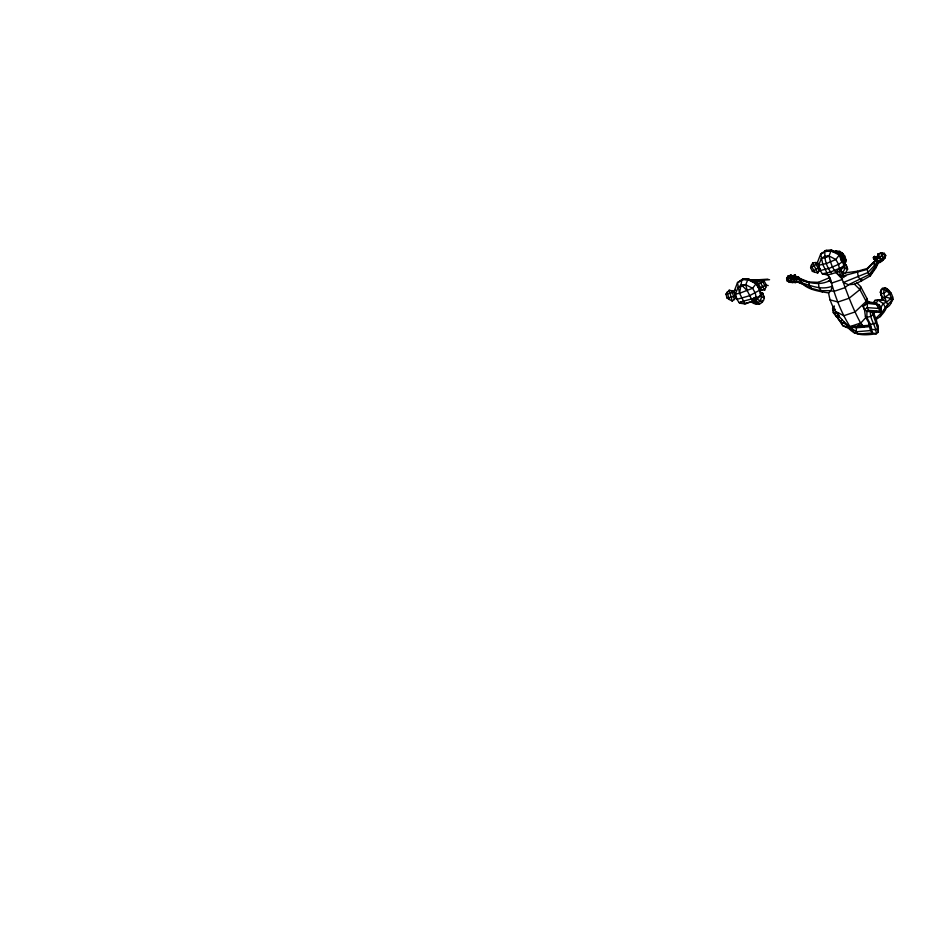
<?xml version="1.0" encoding="UTF-8"?>
<svg xmlns="http://www.w3.org/2000/svg" width="940" height="940" viewBox="0 0 940 940"><rect width="100%" height="100%" fill="white"/><g stroke="black" fill="none" stroke-linecap="round" stroke-linejoin="round"><path stroke-width="1.41" d="M753.234 282.2L755.607 282.493L756.547 280.167L751.436 280.214L767.98 279.145M848.256 327.531C854.672 336.637 866.75 335.075 876.315 333.794L878.277 332.243L878.336 328.283L876.245 319.565L873.436 312.503L872.673 314.782L870.487 316.416L866.856 317.403L865.434 316.757L864.495 309.648L863.12 306.37L868.443 301.811L875.927 303.162L879.194 305.007L881.285 308.99L880.839 312.491L866.915 311.387L864.495 309.648L867.326 307.639L878.689 308.449L880.839 312.491L880.169 311.187M877.678 324.629L878.277 332.243M870.511 303.009L868.443 301.811L867.373 303.35L867.326 307.639L868.337 310.376L870.417 311.575C869.77 319.471 876.057 325.863 876.315 333.794L872.461 332.948L858.291 334.135L856.258 331.785L856.411 327.79L866.304 317.05M881.779 252.848L878.218 254L880.686 259.722L882.472 260.627L883.118 259.863L879.934 262.471L878.207 262.765L875.175 260.533L873.683 257.078L874.6 256.444L878.23 261.461L879.934 262.471L884.998 257.877L885.715 255.48L884.34 253.342L881.779 252.848L878.218 254L876.198 259.781L866.939 269.463L841.676 276.337C833.428 272.929 830.819 263.858 828.998 255.962L831.395 250.017L839.796 254.329L835.86 259.499L826.436 263.529L818.681 265.28L817.377 262.566L820.738 253.917L826.154 250.322L831.395 250.017L834.473 252.132M744.034 279.697L742.917 279.098L737.489 282.682L734.128 291.341L735.844 297.604L734.34 299.507L732.201 301.059L727.043 298.05L725.962 294.079L729.24 290.19L734.128 291.341L735.444 294.055L739.557 293.304L752.623 288.263L756.547 283.105L748.158 278.781L742.917 279.098L741.895 279.674L739.557 293.304L744.832 303.667L756.136 300.377L760.707 295.301L759.849 289.074L760.707 295.301C757.664 299.202 726.209 303.197 746.231 303.726M831.923 273.611C826.871 267.618 823.757 258.876 825.132 250.898L827.282 250.921M884.34 253.342L879.311 257.584L876.809 258.594L875.387 257.184L874.47 257.736L875.175 260.533L867.15 268.499L857.398 271.237L842.357 273.246L839.69 270.003L843.168 266.137L839.831 270.003L843.062 272.295L845.025 268.276L843.662 264.939L846.176 265.632L847.61 269.146L845.283 273.47M884.669 256.021L885.715 255.48L878.23 261.461L874.447 257.678L873.284 257.795L875.175 260.533L875.751 260.039M873.624 258.171L874.6 256.444L874.306 259.099L875.269 259.71M880.31 310.024L880.604 307.686L881.285 308.99L880.099 311.128L868.337 310.376L866.915 311.387L866.856 317.403L870.37 324.23L872.461 332.948L870.569 330.551L868.854 322.961L865.434 316.757M876.245 319.565L875.798 322.397L877.561 328.354L875.598 329.916L871.791 329.294L869.947 327.12M877.843 256.315L878.218 254L876.198 259.781L879.311 257.584L876.198 259.781M845.718 261.908L846.059 260.051L844.743 256.091L843.204 254.341L841.347 253.095L839.479 255.116L841.547 261.344L844.931 263.882L845.718 261.908L843.204 254.341M756.453 298.767L756.136 300.377L744.832 303.667L739.286 302.786L736.091 298.133L734.128 291.341L735.55 290.178M741.895 279.674L747.406 279.345L756.242 283.892L759.508 289.626L764.678 290.119L765.818 287.252L766.288 284.832L764.208 281.189L759.003 280.167L756.242 283.892L759.72 290.178L749.368 295.795L736.972 299.331L736.091 298.133M793.642 276.736L791.504 275.432L788.813 275.89L786.604 278.534L795.545 279.074L796.45 278.181L795.17 275.126L794.206 275.244L795.781 278.205L798.095 278.111L801.068 279.392L798.741 277.347L790.622 275.232L788.014 276.055L786.604 278.534L787.168 280.942C802.819 279.415 816.132 292.469 832.252 286.195L830.96 290.671L828.634 292.916C819.01 291.341 806.837 289.837 800.563 281.683L800.727 280.919M812.019 288.839L801.409 283.281L801.573 282.517M802.584 283.339L802.408 284.103L797.155 281.8L795.04 277.523L795.17 275.126L793.525 275.961L794.594 281.354L795.639 282.576L797.155 281.8L801.409 283.281M828.634 292.916C830.314 306.276 839.197 318.543 849.643 326.721L856.411 327.79L870.628 326.591L870.569 330.551L856.258 331.785L854.284 332.913C842.357 316.58 835.037 296.993 829.997 277.523L818.293 282.341L808.764 281.953L809.457 286.03L810.574 288.157L820.585 290.695L830.96 290.671L833.745 291.447L844.884 287.699L848.479 284.761L868.971 274.703L878.865 262.002L871.204 273.94M810.574 288.157L810.797 287.193M818.293 282.341L819.128 287.922L822.359 292.046M843.991 277.558L841.676 276.337L842.357 273.246L843.568 274.233L839.69 270.003L839.373 271.613C846.188 290.354 852.615 309.519 862.826 326.885M857.398 271.237L858.232 276.818L861.463 280.942L870.311 275.855L876.174 267.536L878.207 262.765M861.78 279.533L861.463 280.942L854.472 284.209L848.479 284.761L843.403 282.447L867.855 272.565L878.23 261.461M856.681 282.623L860.593 286.488L859.912 289.579L849.149 298.238L837.998 301.998L829.656 299.778M867.15 268.499L867.855 272.565L870.311 275.855L870.522 274.891M860.593 286.488L866.845 298.344L866.163 301.435L867.009 304.031M876.339 266.772L876.174 267.536L875.164 266.713L874.494 264.351M875.704 319.635C881.391 316.604 885.75 310.635 887.712 304.642L893 299.202C892.624 294.42 889.616 289.884 885.221 287.863L882.366 288.169L880.31 292.093L882.155 297.334L881.462 300.06L874.882 300.412L873.201 303.385M810.597 267.606L812.724 262.73L817.377 262.566L817.835 263.529L810.597 267.606L812.418 271.378L817.706 273.046L820.244 268.523M876.973 259.205L878.218 254M792.373 282.693L791.245 281.565L790.622 275.232L794.218 279.121L794.7 277.394L790.669 279.157L788.813 275.89L788.014 276.055L788.66 281.448L789.482 282.317L795.639 282.576L796.298 281.812M794.218 279.121L793.525 275.961L794.206 275.244L796.027 277.347L795.545 279.074C807.072 281.589 818.857 287.005 830.525 280.096L822.806 264.539L820.738 253.917L821.983 253.189M793.818 276.56L794.312 275.538L795.475 275.726L793.818 276.56L794.206 275.244M794.171 276.912L794.465 278.252L793.795 278.275L794.711 276.853L794.312 275.538M794.793 276.442L795.17 275.126M887.137 307.31C895.232 302.762 890.909 292.223 884 289.273L881.144 289.579L880.827 293.644L882.155 297.334L881.356 300.118L883.236 299.919L886.42 302.187L887.712 304.642L881.661 312.668L875.363 318.766M893 299.202L891.132 302.821M852.486 330.046L842.875 325.734L838.139 318.731L839.161 315.241M841.782 319.471L840.983 322.162L842.875 325.734L846.905 327.085M884.34 258.641L885.057 256.244L883.682 254.106L880.78 253.083L883.036 257.936L884.34 258.641L884.998 257.877M835.86 316.251L838.562 318.543L833.275 312.597L832.57 308.79L833.286 306.428M834.391 305.994L833.322 309.53L834.027 313.337L836.6 316.991L838.692 317.603M736.972 299.331L735.444 294.055L738.053 287.323L741.472 284.985L745.749 284.738L752.623 288.263L755.314 293.151L756.089 297.134L752.541 301.082L747.253 290.707L745.749 284.738L748.158 278.781L752.247 281.377M874 303.209L874.882 300.412L883.236 299.919L885.01 297.028L891.108 293.104L889.299 292.105L887.348 289.109L886.432 290.166M883.976 311.528L885.316 307.333L883.295 303.514L877.937 300.072L876.033 303.644M880.345 316.721L881.661 312.668L880.404 310.282M828.081 274.903L831.395 283.151L842.545 279.392L835.778 272.306L839.326 268.358L838.562 264.387L835.86 259.499L828.998 255.962L824.709 256.221L821.302 258.559L818.681 265.28L820.209 270.567L822.524 274.022L828.081 274.903L839.373 271.613L843.944 266.537L843.556 262.742M836.6 316.991L838.022 313.772M879.194 305.007L879.864 306.311L878.689 308.449L875.927 303.162M873.284 257.795L873.765 256.937M874.447 257.678L873.683 257.078L874.928 256.808L874.306 259.099L875.763 257.595L874.6 256.444M880.486 307.979L883.295 303.514L886.42 302.187L892.73 297.087M821.302 258.559L824.838 257.689L824.709 256.221M817.377 262.566L820.209 270.567L828.657 268.464M878.665 255.104L875.352 258.899M790.141 281.554L789.482 282.317L787.168 280.942M796.45 278.181L796.027 277.347L798.741 277.347L795.898 278.663M881.532 290.683L880.31 292.093L880.827 293.644L883.682 293.339L888.488 289.955L885.221 287.863L884 289.273L883.682 293.339L886.42 302.187M868.337 326.015L870.275 323.912M795.792 276.736L793.959 277.641L793.63 276.983L795.792 276.736L795.463 276.066M836.753 251.579L836.189 250.945L833.298 252.073L836.189 250.945L839.784 251.391L842.557 253.33L843.909 255.95L842.557 253.33L840.83 253.107M876.292 258.97L875.387 257.184L875.222 258.547L876.809 258.594M738.111 282.317L742.295 279.45L747.782 279.062L754.761 282.176M825.132 250.898L830.643 250.581L839.479 255.116L842.957 261.414L838.562 264.387L828.551 268.605M872.849 313.737L876.315 311.41M839.056 251.861L839.784 251.391L838.856 253.73L840.701 255.01M875.763 257.595L873.93 258.688L875.775 259.346L874.776 260.568M738.734 281.953L737.489 282.682L739.557 293.304M828.07 281.518L830.525 280.096M812.418 271.378L818.023 268.229M844.449 264.457L846.352 265.221L844.449 264.457L845.072 265.62L846.352 265.221L847.61 269.146L842.698 267.383M756.547 283.105L753.257 281.93M753.692 280.79L752.94 279.709L751.977 280.191L756.547 280.766L769.566 279.697M756.77 284.808L764.208 281.189M758.839 288.463L766.288 284.832M824.838 257.689L828.998 255.962L826.425 256.832M820.738 253.917L823.217 253.083M828.164 251.415L830.643 250.581M745.796 279.579L748.158 278.781M754.045 281.612L756.547 280.766M738.053 287.323L745.749 284.738M739.286 302.786L741.566 302.022M753.809 297.898L756.089 297.134M751.648 302.198C756.43 305.864 763.198 304.49 764.361 297.909L762.622 293.057L760.707 292.281L760.707 293.503L762.939 294.408L764.361 297.909L759.461 296.159M856.258 331.785L849.643 326.721L860.793 322.961L863.884 327.096M761.33 293.456L762.622 293.057L762.939 294.408L760.425 293.715L761.776 297.04L759.826 301.07L757.781 302.809L754.938 302.715L751.671 301.294M796.027 277.347L798.741 277.347M725.962 294.079L734.41 292.34M727.043 298.05L735.491 296.323M838.492 312.703L834.027 313.337L833.275 312.597M793.525 275.961L795.475 275.726M882.155 297.334L885.01 297.028L891.496 298.497M835.472 309.331L833.322 309.53L832.57 308.79M790.669 279.157L792.949 278.945M849.643 326.721L870.546 325.205M841.676 276.337L845.894 276.113M745.22 279.638L748.757 279.462M839.82 256.127L844.743 256.091M841.124 260.075L846.059 260.051M753.504 280.343L756.547 280.167L758.392 281.448M823.745 274.045L828.034 274.727M858.596 326.168L861.416 326.65M765.407 284.902L768.203 285.584M845.248 323.806L840.983 322.162L838.139 318.731M808.764 281.953L800.058 278.569L800.563 281.683M802.361 279.92L808.811 282.588M800.692 282.423L801.879 282.999M835.907 311.634L843.85 315.723L854.989 311.963L866.163 301.435L859.912 289.579L854.472 284.209M755.184 301.458L759.684 304.137L759.25 303.173M794.089 278.839L790.622 275.232L793.689 276.853M879.864 306.311L876.609 304.466L867.373 303.35L863.12 306.37L864.142 309.072M843.298 254.446L839.784 252.002L835.214 251.427L835.578 252.308M756.594 298.779L762.046 302.234L761.964 300.189M790.622 275.232L792.62 276.736M874.834 262.824L873.824 262.002L874.329 265.115M868.854 322.961L870.37 324.23L873.848 323.947L875.798 322.397L871.78 311.222M756.5 304.102L753.41 300.976M822.324 273.822L830.255 272.107L843.944 266.537L842.957 261.414M747.253 290.707L741.472 284.985L741.907 286.03M843.697 321.962L849.925 329.329M881.109 295.442L882.378 297.381M761.846 280.261L765.818 287.252M759.003 280.167L764.678 290.119M757.334 282.035L761.976 290.19M758.204 286.089L759.273 288.039M815.215 262.413L819.304 270.873M812.724 262.73L817.706 273.046M811.185 265.127L814.686 272.365M826.154 250.322L826.683 251.603M836.189 250.945L836.471 251.638M834.673 251.45L834.967 252.143M752.94 279.709L753.234 280.402M751.436 280.214L751.718 280.907M841.347 253.095L844.931 263.882M840.231 253.988L843.157 262.836M866.845 298.344L867.902 301.611M731.919 290.601L734.34 299.507M729.24 290.19L732.201 301.059M727.114 291.964L729.193 299.59M757.781 302.809L754.879 300.13L757.734 302.821"/></g></svg>
